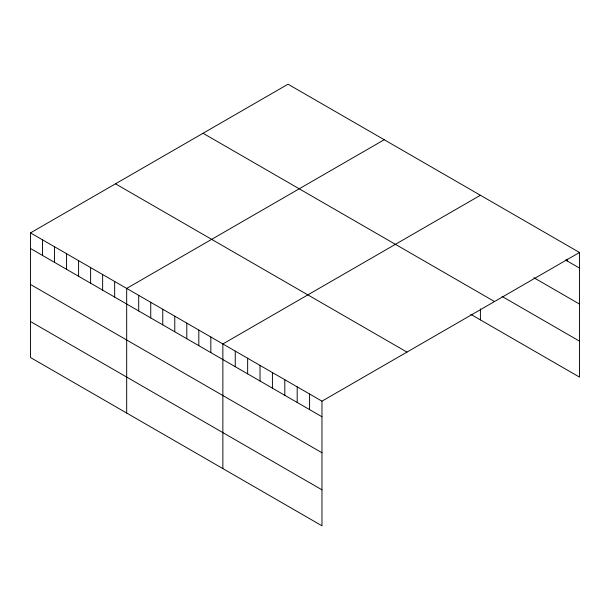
<?xml version="1.0" encoding="UTF-8"?>
<svg xmlns="http://www.w3.org/2000/svg" width="610" height="610" viewBox="0 0 610 610"><rect width="100%" height="100%" fill="white"/><g stroke="black" fill="none" stroke-linecap="round" stroke-linejoin="round"><path stroke-width="0.91" d="M579.5 252.479L321.966 401.166L321.966 525.797L30.5 357.521L30.5 232.89L288.034 84.203L579.5 252.479L579.5 377.11L470.783 314.348M384.216 139.736L126.682 288.416L126.682 413.054M480.405 195.261L222.863 343.948L222.863 468.587M565.562 260.035L579.5 268.087M533.819 277.687L579.5 304.062M502.083 296.437L579.5 341.135M203.046 133.27L494.512 301.546M115.488 183.823L406.954 352.1M30.5 232.89L321.966 401.166M30.5 248.499L321.966 416.767M30.5 284.473L321.966 452.75M30.5 321.546L321.966 489.822M567.109 259.097L567.109 260.935M480.405 308.828L480.405 319.899M309.575 394.014L309.575 409.615M297.192 386.862L297.192 402.47M284.801 379.71L284.801 395.318M272.418 372.558L272.418 388.166M260.028 365.405L260.028 381.014M247.645 358.253L247.645 373.861M235.254 351.101L235.254 366.709M210.846 337.01L210.846 352.618M198.822 330.071L198.822 345.672M186.797 323.125L186.797 338.733M174.773 316.186L174.773 331.794M162.756 309.247L162.756 324.848M150.731 302.301L150.731 317.909M138.706 295.362L138.706 310.97M114.657 281.477L114.657 297.085M102.64 274.538L102.64 290.146M90.615 267.592L90.615 283.2M78.591 260.653L78.591 276.261M66.566 253.714L66.566 269.323M54.549 246.768L54.549 262.376M42.525 239.829L42.525 255.437"/></g></svg>
